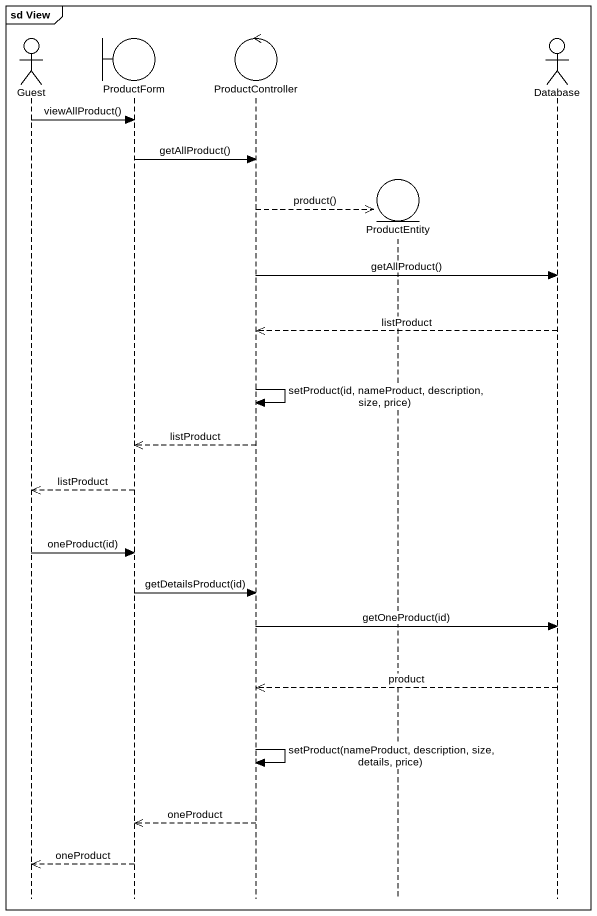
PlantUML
@startuml
mainframe sd View
hide footbox
actor Guest
boundary ProductForm
control ProductController
entity ProductEntity
actor "Database" as Database_

Guest -> ProductForm : viewAllProduct()
ProductForm -> ProductController : getAllProduct()
ProductController -->> ProductEntity ** : product()
ProductController -> Database_ : getAllProduct()
Database_ -->> ProductController : listProduct
ProductController -> ProductController : setProduct(id, nameProduct, description, size, price)
ProductController -->> ProductForm : listProduct
ProductForm -->> Guest : listProduct
Guest -> ProductForm : oneProduct(id)
ProductForm -> ProductController : getDetailsProduct(id)
ProductController -> Database_ : getOneProduct(id)
Database_ -->> ProductController : product
ProductController -> ProductController : setProduct(nameProduct, description, size, details, price)
ProductController -->> ProductForm : oneProduct
ProductForm -->> Guest : oneProduct
@enduml
